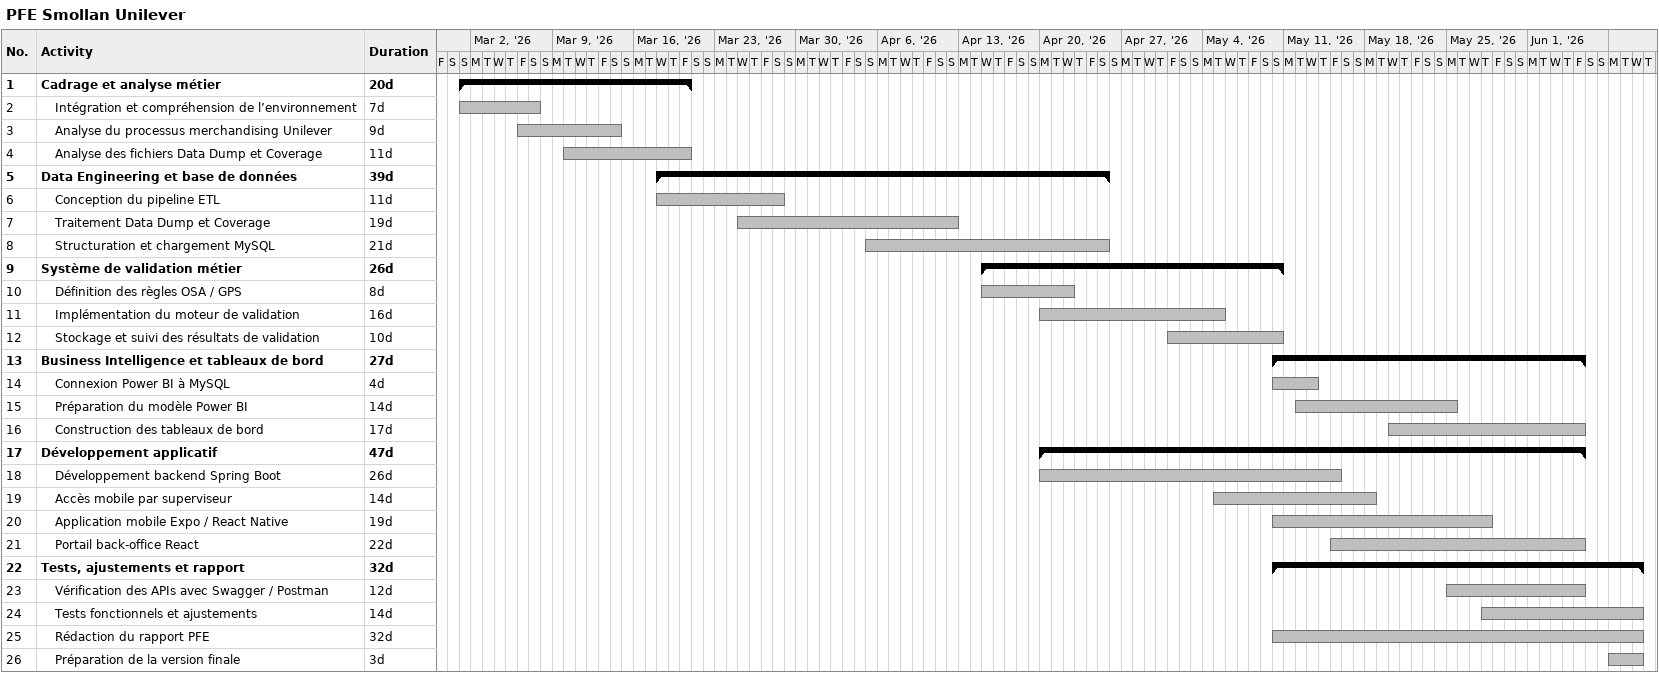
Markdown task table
PFE Smollan Unilever

| ID | Level | Task | Duration | Start | Finish |
|---|---|---|---|---|---|
| 1 | 1 | **Cadrage et analyse métier** | 20d | 2026-03-01 | 2026-03-20 |
| 2 | 2 | Intégration et compréhension de l’environnement | 7d | 2026-03-01 | 2026-03-07 |
| 3 | 2 | Analyse du processus merchandising Unilever | 9d | 2026-03-06 | 2026-03-14 |
| 4 | 2 | Analyse des fichiers Data Dump et Coverage | 11d | 2026-03-10 | 2026-03-20 |
| 5 | 1 | **Data Engineering et base de données** | 39d | 2026-03-18 | 2026-04-25 |
| 6 | 2 | Conception du pipeline ETL | 11d | 2026-03-18 | 2026-03-28 |
| 7 | 2 | Traitement Data Dump et Coverage | 19d | 2026-03-25 | 2026-04-12 |
| 8 | 2 | Structuration et chargement MySQL | 21d | 2026-04-05 | 2026-04-25 |
| 9 | 1 | **Système de validation métier** | 26d | 2026-04-15 | 2026-05-10 |
| 10 | 2 | Définition des règles OSA / GPS | 8d | 2026-04-15 | 2026-04-22 |
| 11 | 2 | Implémentation du moteur de validation | 16d | 2026-04-20 | 2026-05-05 |
| 12 | 2 | Stockage et suivi des résultats de validation | 10d | 2026-05-01 | 2026-05-10 |
| 13 | 1 | **Business Intelligence et tableaux de bord** | 27d | 2026-05-10 | 2026-06-05 |
| 14 | 2 | Connexion Power BI à MySQL | 4d | 2026-05-10 | 2026-05-13 |
| 15 | 2 | Préparation du modèle Power BI | 14d | 2026-05-12 | 2026-05-25 |
| 16 | 2 | Construction des tableaux de bord | 17d | 2026-05-20 | 2026-06-05 |
| 17 | 1 | **Développement applicatif** | 47d | 2026-04-20 | 2026-06-05 |
| 18 | 2 | Développement backend Spring Boot | 26d | 2026-04-20 | 2026-05-15 |
| 19 | 2 | Accès mobile par superviseur | 14d | 2026-05-05 | 2026-05-18 |
| 20 | 2 | Application mobile Expo / React Native | 19d | 2026-05-10 | 2026-05-28 |
| 21 | 2 | Portail back-office React | 22d | 2026-05-15 | 2026-06-05 |
| 22 | 1 | **Tests, ajustements et rapport** | 32d | 2026-05-10 | 2026-06-10 |
| 23 | 2 | Vérification des APIs avec Swagger / Postman | 12d | 2026-05-25 | 2026-06-05 |
| 24 | 2 | Tests fonctionnels et ajustements | 14d | 2026-05-28 | 2026-06-10 |
| 25 | 2 | Rédaction du rapport PFE | 32d | 2026-05-10 | 2026-06-10 |
| 26 | 2 | Préparation de la version finale | 3d | 2026-06-08 | 2026-06-10 |
